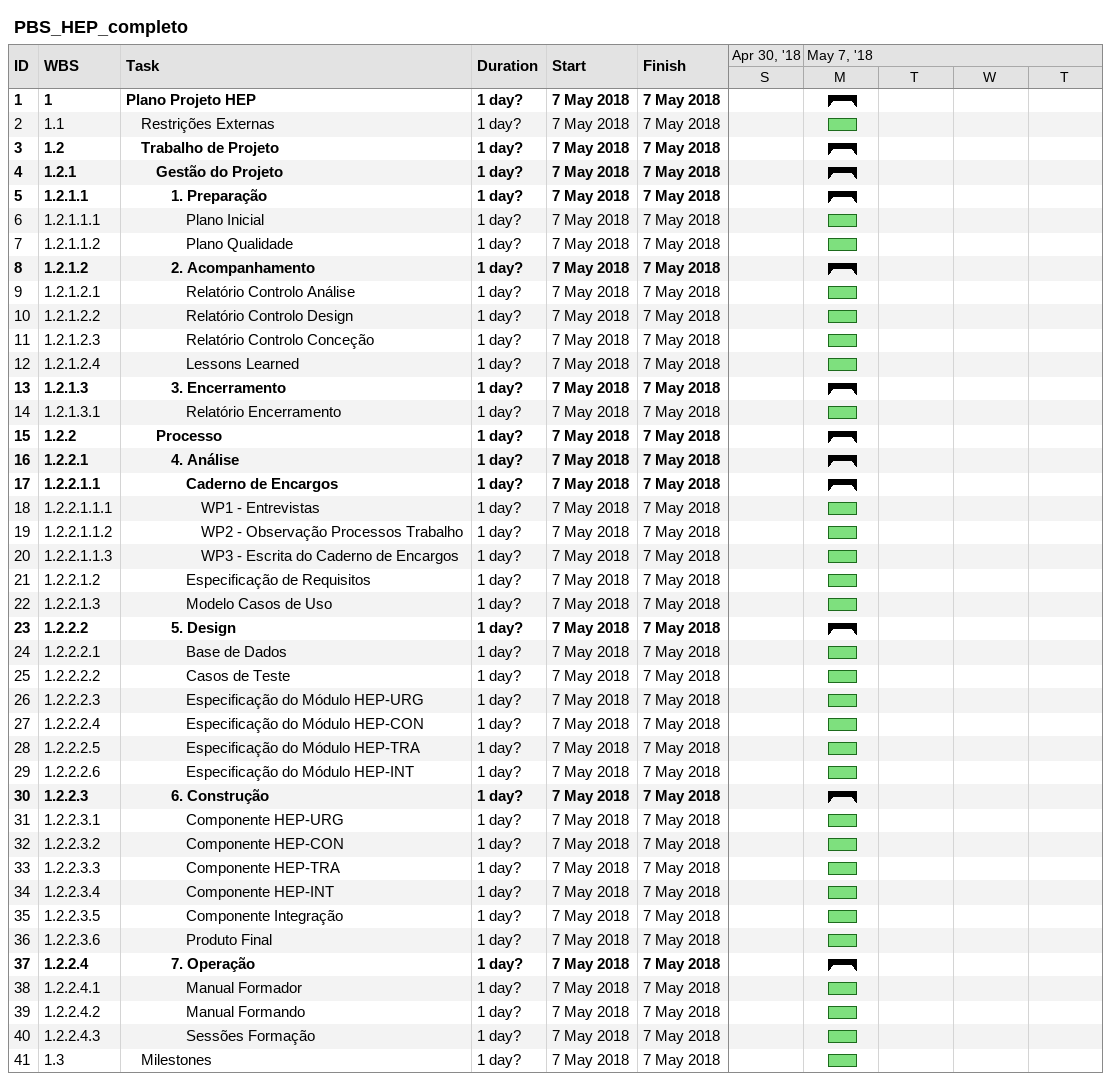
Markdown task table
PBS_HEP_completo

| ID | WBS | Task | Duration | Start | Finish |
|---|---|---|---|---|---|
| 1 | 1 | **Plano Projeto HEP** | 1d? | 2018-05-07 | 2018-05-07 |
| 2 | 1.1 | Restrições Externas | 1d? | 2018-05-07 | 2018-05-07 |
| 3 | 1.2 | **Trabalho de Projeto** | 1d? | 2018-05-07 | 2018-05-07 |
| 4 | 1.2.1 | **Gestão do Projeto** | 1d? | 2018-05-07 | 2018-05-07 |
| 5 | 1.2.1.1 | **1. Preparação** | 1d? | 2018-05-07 | 2018-05-07 |
| 6 | 1.2.1.1.1 | Plano Inicial | 1d? | 2018-05-07 | 2018-05-07 |
| 7 | 1.2.1.1.2 | Plano Qualidade | 1d? | 2018-05-07 | 2018-05-07 |
| 8 | 1.2.1.2 | **2. Acompanhamento** | 1d? | 2018-05-07 | 2018-05-07 |
| 9 | 1.2.1.2.1 | Relatório Controlo Análise | 1d? | 2018-05-07 | 2018-05-07 |
| 10 | 1.2.1.2.2 | Relatório Controlo Design | 1d? | 2018-05-07 | 2018-05-07 |
| 11 | 1.2.1.2.3 | Relatório Controlo Conceção | 1d? | 2018-05-07 | 2018-05-07 |
| 12 | 1.2.1.2.4 | Lessons Learned | 1d? | 2018-05-07 | 2018-05-07 |
| 13 | 1.2.1.3 | **3. Encerramento** | 1d? | 2018-05-07 | 2018-05-07 |
| 14 | 1.2.1.3.1 | Relatório Encerramento | 1d? | 2018-05-07 | 2018-05-07 |
| 15 | 1.2.2 | **Processo** | 1d? | 2018-05-07 | 2018-05-07 |
| 16 | 1.2.2.1 | **4. Análise** | 1d? | 2018-05-07 | 2018-05-07 |
| 17 | 1.2.2.1.1 | **Caderno de Encargos** | 1d? | 2018-05-07 | 2018-05-07 |
| 18 | 1.2.2.1.1.1 | WP1 - Entrevistas | 1d? | 2018-05-07 | 2018-05-07 |
| 19 | 1.2.2.1.1.2 | WP2 - Observação Processos Trabalho | 1d? | 2018-05-07 | 2018-05-07 |
| 20 | 1.2.2.1.1.3 | WP3 - Escrita do Caderno de Encargos | 1d? | 2018-05-07 | 2018-05-07 |
| 21 | 1.2.2.1.2 | Especificação de Requisitos | 1d? | 2018-05-07 | 2018-05-07 |
| 22 | 1.2.2.1.3 | Modelo Casos de Uso | 1d? | 2018-05-07 | 2018-05-07 |
| 23 | 1.2.2.2 | **5. Design** | 1d? | 2018-05-07 | 2018-05-07 |
| 24 | 1.2.2.2.1 | Base de Dados | 1d? | 2018-05-07 | 2018-05-07 |
| 25 | 1.2.2.2.2 | Casos de Teste | 1d? | 2018-05-07 | 2018-05-07 |
| 26 | 1.2.2.2.3 | Especificação do Módulo HEP-URG | 1d? | 2018-05-07 | 2018-05-07 |
| 27 | 1.2.2.2.4 | Especificação do Módulo HEP-CON | 1d? | 2018-05-07 | 2018-05-07 |
| 28 | 1.2.2.2.5 | Especificação do Módulo HEP-TRA | 1d? | 2018-05-07 | 2018-05-07 |
| 29 | 1.2.2.2.6 | Especificação do Módulo HEP-INT | 1d? | 2018-05-07 | 2018-05-07 |
| 30 | 1.2.2.3 | **6. Construção** | 1d? | 2018-05-07 | 2018-05-07 |
| 31 | 1.2.2.3.1 | Componente HEP-URG | 1d? | 2018-05-07 | 2018-05-07 |
| 32 | 1.2.2.3.2 | Componente HEP-CON | 1d? | 2018-05-07 | 2018-05-07 |
| 33 | 1.2.2.3.3 | Componente HEP-TRA | 1d? | 2018-05-07 | 2018-05-07 |
| 34 | 1.2.2.3.4 | Componente HEP-INT | 1d? | 2018-05-07 | 2018-05-07 |
| 35 | 1.2.2.3.5 | Componente Integração | 1d? | 2018-05-07 | 2018-05-07 |
| 36 | 1.2.2.3.6 | Produto Final | 1d? | 2018-05-07 | 2018-05-07 |
| 37 | 1.2.2.4 | **7. Operação** | 1d? | 2018-05-07 | 2018-05-07 |
| 38 | 1.2.2.4.1 | Manual Formador | 1d? | 2018-05-07 | 2018-05-07 |
| 39 | 1.2.2.4.2 | Manual Formando | 1d? | 2018-05-07 | 2018-05-07 |
| 40 | 1.2.2.4.3 | Sessões Formação | 1d? | 2018-05-07 | 2018-05-07 |
| 41 | 1.3 | Milestones | 1d? | 2018-05-07 | 2018-05-07 |
